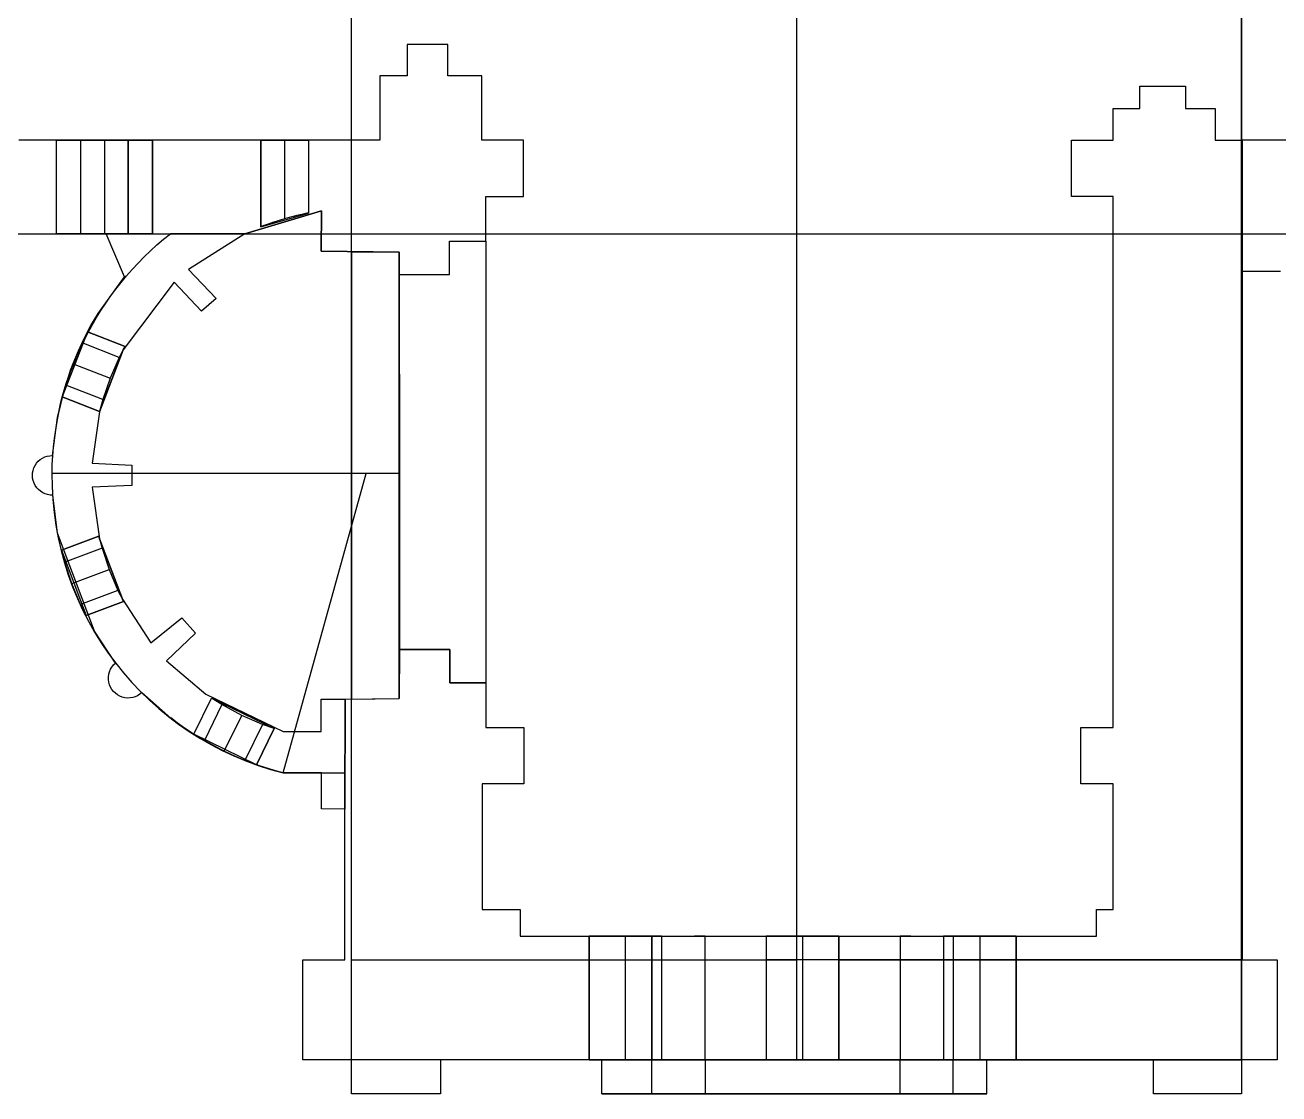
# Model space of a CAD drawing. Extents: x 3 to 54, y -275 to -27.
# Drawn here: x 28.99 to 42.78, y -84.11 to -72.35 of the extents above; entities that cross this region are included whole.
import ezdxf

# ---------------------------------------------------------------- set-up
doc = ezdxf.new("R2010")
doc.units = 0
doc.layers.add('MODEL', color=7, linetype='CONTINUOUS')
doc.layers.add('MODEL$PARAY-LE-MONIAL', color=7, linetype='CONTINUOUS')

msp = doc.modelspace()

# ---------------------------------------------------------------- linework, layer by layer
at = {"layer": 'MODEL'}
for p, q in [((39.568, -83.738, 5.44), (35.332, -83.738, 5.44)), ((35.332, -83.738, 5.44), (35.332, -83.738)), ((35.332, -83.738), (35.884, -83.738)), ((39.568, -83.738, 5.44), (35.332, -83.738, 5.44)), ((35.332, -83.738, 5.44), (35.332, -83.738)), ((35.332, -83.738), (35.884, -83.738)), ((35.332, -84.113, 5.44), (35.332, -83.738, 5.44)), ((35.332, -84.113), (35.332, -83.738)), ((35.884, -83.738), (35.884, -83.738, 3.109)), ((35.884, -83.738, 3.109), (36.468, -83.738, 3.109)), ((35.884, -83.738), (35.884, -83.738, 3.109)), ((35.884, -83.738, 3.109), (36.468, -83.738, 3.109)), ((35.884, -84.113), (35.884, -83.738)), ((35.884, -84.113, 3.109), (35.884, -83.738, 3.109)), ((36.468, -83.738, 3.109), (36.468, -84.113, 3.109)), ((38.614, -83.738, 3.109), (39.198, -83.738, 3.109)), ((38.614, -83.738, 3.109), (39.198, -83.738, 3.109)), ((38.614, -84.113, 3.109), (38.614, -83.738, 3.109)), ((39.198, -83.738, 3.109), (39.198, -83.738)), ((39.198, -83.738), (39.568, -83.738)), ((39.198, -83.738, 3.109), (39.198, -83.738)), ((39.198, -83.738), (39.568, -83.738)), ((39.198, -84.113, 3.109), (39.198, -83.738, 3.109)), ((39.198, -84.113), (39.198, -83.738)), ((39.568, -83.738), (39.568, -83.738, 5.44)), ((39.568, -83.738), (39.568, -83.738, 5.44)), ((39.568, -84.113), (39.568, -83.738)), ((39.568, -84.113, 5.44), (39.568, -83.738, 5.44)), ((39.568, -84.113, 5.44), (35.332, -84.113, 5.44)), ((35.332, -84.113, 5.44), (35.332, -84.113)), ((35.332, -84.113), (35.884, -84.113)), ((35.884, -84.113), (35.884, -84.113, 3.109)), ((35.884, -84.113, 3.109), (36.468, -84.113, 3.109)), ((38.614, -84.113, 3.109), (39.198, -84.113, 3.109)), ((39.198, -84.113, 3.109), (39.198, -84.113)), ((39.198, -84.113), (39.568, -84.113)), ((39.568, -84.113), (39.568, -84.113, 5.44))]:
    msp.add_line(p, q, dxfattribs=at)
at = {"layer": 'MODEL', "extrusion": (0, 1, 0)}
for centre in [(-37.541, 3.626, -83.738), (-37.541, 3.626, -83.738), (-37.541, 3.626, -84.113)]:
    msp.add_arc(centre, 1.191, 334.2416, 205.7584, dxfattribs=at)
at = {"layer": 'MODEL$PARAY-LE-MONIAL'}
for p, q in [((32.579, -83.738, 20.073), (32.579, -62.745, 20.073)), ((32.579, -83.738, 20.073), (32.579, -62.745, 20.073)), ((32.579, -83.738, 19.552), (32.579, -62.745, 19.552)), ((42.369, -83.738, 20.073), (42.369, -62.745, 20.073)), ((42.369, -62.745, 20.073), (42.369, -83.738, 20.073)), ((42.369, -62.745, 19.552), (42.369, -83.738, 19.552)), ((37.474, -67.309, 23.102), (37.474, -83.738, 23.102)), ((37.474, -67.309, 23.102), (37.474, -83.738, 23.102)), ((33.639, -72.567, 19.552), (33.191, -72.567, 19.552)), ((33.191, -72.567, 19.552), (33.191, -72.911, 19.552)), ((33.639, -72.567), (33.191, -72.567)), ((33.191, -72.567), (33.191, -72.567, 19.552)), ((33.191, -72.567), (33.191, -72.911)), ((33.639, -72.911, 19.552), (33.639, -72.567, 19.552)), ((33.639, -72.911), (33.639, -72.567)), ((33.639, -72.567), (33.639, -72.567, 19.552)), ((33.191, -72.911, 19.552), (32.892, -72.911, 19.552)), ((32.892, -72.911, 19.552), (32.892, -73.619, 19.552)), ((33.191, -72.911), (32.892, -72.911)), ((32.892, -72.911), (32.892, -72.911, 19.552)), ((32.892, -72.911), (32.892, -73.619)), ((33.191, -72.911), (33.191, -72.911, 19.552)), ((34.012, -72.911, 19.552), (33.639, -72.911, 19.552)), ((34.012, -72.911), (33.639, -72.911)), ((33.639, -72.911), (33.639, -72.911, 19.552)), ((34.012, -73.619, 19.552), (34.012, -72.911, 19.552)), ((34.012, -73.619), (34.012, -72.911)), ((34.012, -72.911), (34.012, -72.911, 19.552)), ((41.25, -73.272), (41.25, -73.024)), ((41.25, -73.024), (41.751, -73.024)), ((41.25, -73.272, 19.552), (41.25, -73.024, 19.552)), ((41.25, -73.024, 19.552), (41.25, -73.024)), ((41.25, -73.024, 19.552), (41.751, -73.024, 19.552)), ((41.25, -73.272), (41.25, -73.024)), ((41.25, -73.024), (41.751, -73.024)), ((41.751, -73.024), (41.751, -73.272)), ((41.751, -73.024, 19.552), (41.751, -73.024)), ((41.751, -73.024, 19.552), (41.751, -73.272, 19.552)), ((41.751, -73.024), (41.751, -73.272)), ((40.958, -73.619), (40.958, -73.272)), ((40.958, -73.272), (41.25, -73.272)), ((40.958, -73.619, 19.552), (40.958, -73.272, 19.552)), ((40.958, -73.272, 19.552), (40.958, -73.272)), ((40.958, -73.272, 19.552), (41.25, -73.272, 19.552)), ((40.958, -73.619), (40.958, -73.272)), ((40.958, -73.272), (41.25, -73.272)), ((41.25, -73.272, 19.552), (41.25, -73.272)), ((41.751, -73.272), (42.078, -73.272)), ((41.751, -73.272, 19.552), (41.751, -73.272)), ((41.751, -73.272, 19.552), (42.078, -73.272, 19.552)), ((41.751, -73.272), (42.078, -73.272)), ((42.078, -73.272), (42.078, -73.619)), ((42.078, -73.272, 19.552), (42.078, -73.272)), ((42.078, -73.272, 19.552), (42.078, -73.619, 19.552)), ((42.078, -73.272), (42.078, -73.619)), ((29.879, -73.619, 19.552), (28.919, -73.619, 19.552)), ((29.879, -73.619), (28.919, -73.619)), ((29.331, -73.619, 9.034), (29.331, -73.619, 7.157)), ((29.331, -73.619, 7.157), (29.879, -73.619, 7.157)), ((29.331, -73.619, 9.034), (29.331, -74.649, 9.034)), ((29.331, -73.619, 7.157), (29.331, -74.649, 7.157)), ((29.6, -73.619, 15.278), (29.6, -73.619, 14.352)), ((29.6, -73.619, 14.352), (29.879, -73.619, 14.352)), ((29.6, -73.619, 15.278), (29.6, -74.649, 15.278)), ((29.6, -73.619, 14.352), (29.6, -74.649, 14.352)), ((29.862, -73.619, 9.587), (29.862, -74.649, 9.587)), ((29.862, -73.619, 15.551), (29.862, -74.649, 15.551)), ((32.248, -73.619, 19.552), (29.879, -73.619, 19.552)), ((32.248, -73.619), (29.879, -73.619)), ((29.879, -73.619), (29.879, -73.619, 7.157)), ((29.879, -73.619, 7.157), (30.392, -73.619, 7.157)), ((29.879, -73.619, 9.583), (29.879, -73.619, 14.352)), ((29.879, -73.619, 14.352), (30.123, -73.619, 14.352)), ((29.879, -73.619, 15.547), (29.879, -73.619, 19.552)), ((30.123, -73.619, 14.352), (30.123, -73.619, 15.278)), ((30.123, -74.649, 15.278), (30.123, -73.619, 15.278)), ((30.123, -73.619, 14.352), (30.123, -74.649, 14.352)), ((30.392, -73.619, 7.157), (30.392, -73.619, 9.034)), ((30.392, -74.649, 9.034), (30.392, -73.619, 9.034)), ((30.392, -73.619, 7.157), (30.392, -74.649, 7.157)), ((32.105, -73.619, 14.352), (31.582, -73.619, 14.352)), ((31.582, -73.619, 14.352), (31.582, -73.619, 15.278)), ((31.582, -74.572, 15.278), (31.582, -73.619, 15.278)), ((31.582, -73.619, 14.352), (31.582, -74.572, 14.352)), ((31.844, -73.619, 15.551), (31.844, -74.483, 15.551)), ((32.105, -73.619, 15.278), (32.105, -73.619, 14.352)), ((32.105, -73.619, 15.278), (32.105, -74.421, 15.278)), ((32.105, -73.619, 14.352), (32.105, -74.421, 14.352)), ((32.892, -73.619, 19.552), (32.248, -73.619, 19.552)), ((32.892, -73.619), (32.248, -73.619)), ((32.248, -73.619), (32.248, -73.619, 19.552)), ((32.892, -73.619), (32.892, -73.619, 19.552)), ((34.472, -73.619, 19.552), (34.012, -73.619, 19.552)), ((34.472, -73.619), (34.012, -73.619)), ((34.012, -73.619), (34.012, -73.619, 19.552)), ((34.472, -74.239, 19.552), (34.472, -73.619, 19.552)), ((34.472, -74.239), (34.472, -73.619)), ((34.472, -73.619), (34.472, -73.619, 19.552)), ((40.498, -74.239), (40.498, -73.619)), ((40.498, -73.619), (40.958, -73.619)), ((40.498, -74.239, 19.552), (40.498, -73.619, 19.552)), ((40.498, -73.619, 19.552), (40.498, -73.619)), ((40.498, -73.619, 19.552), (40.958, -73.619, 19.552)), ((40.498, -74.239), (40.498, -73.619)), ((40.498, -73.619), (40.958, -73.619)), ((40.958, -73.619, 19.552), (40.958, -73.619)), ((42.078, -73.619), (42.377, -73.619)), ((42.078, -73.619, 19.552), (42.078, -73.619)), ((42.078, -73.619, 19.552), (42.377, -73.619, 19.552)), ((42.078, -73.619), (42.377, -73.619)), ((42.377, -73.619), (42.377, -75.061)), ((42.377, -73.619, 19.552), (42.377, -73.619)), ((42.377, -73.619, 19.552), (42.377, -75.061, 19.552)), ((42.377, -73.619), (42.377, -75.061)), ((44.384, -73.619), (42.377, -73.619)), ((42.377, -73.619), (42.377, -73.619, 19.552)), ((42.377, -73.619, 19.552), (42.377, -75.061, 19.552)), ((44.384, -73.619, 19.552), (42.377, -73.619, 19.552)), ((42.377, -73.619), (42.377, -75.061)), ((42.377, -73.619), (42.377, -75.061)), ((44.384, -73.619), (42.377, -73.619)), ((34.055, -74.73, 19.552), (34.055, -74.239, 19.552)), ((34.055, -74.239, 19.552), (34.472, -74.239, 19.552)), ((34.055, -74.73), (34.055, -74.239)), ((34.055, -74.239), (34.055, -74.239, 19.552)), ((34.055, -74.239), (34.472, -74.239)), ((34.472, -74.239), (34.472, -74.239, 19.552)), ((40.958, -74.239), (40.498, -74.239)), ((40.958, -74.239, 19.552), (40.498, -74.239, 19.552)), ((40.498, -74.239, 19.552), (40.498, -74.239)), ((40.958, -74.239), (40.498, -74.239)), ((40.958, -80.08), (40.958, -74.239)), ((40.958, -80.08, 19.552), (40.958, -74.239, 19.552)), ((40.958, -74.239, 19.552), (40.958, -74.239)), ((40.958, -80.08), (40.958, -74.239)), ((31.405, -74.649, 19.552), (32.248, -74.397, 19.552)), ((31.405, -74.649), (32.248, -74.397)), ((32.248, -74.397, 6.231), (31.405, -74.649, 6.23)), ((31.582, -74.572, 14.352), (32.105, -74.421, 14.352)), ((32.105, -74.421, 14.352), (32.105, -74.421, 15.278)), ((32.248, -74.397, 19.552), (32.244, -74.842, 19.552)), ((32.248, -74.397), (32.244, -74.842)), ((32.244, -74.842, 6.48), (32.248, -74.397, 6.231)), ((32.248, -74.397), (32.248, -74.397, 19.552)), ((31.582, -74.572, 15.278), (31.582, -74.572, 14.352)), ((26.826, -74.649, 19.552), (51.609, -74.649, 19.552)), ((27.542, -74.649, 19.552), (29.879, -74.649, 19.552)), ((27.542, -74.649), (29.879, -74.649)), ((29.331, -74.649, 7.157), (29.331, -74.649, 9.034)), ((29.879, -74.649, 7.157), (29.331, -74.649, 7.157)), ((29.6, -74.649, 14.352), (29.6, -74.649, 15.278)), ((29.879, -74.649, 14.352), (29.6, -74.649, 14.352)), ((29.879, -74.649, 19.552), (31.405, -74.649, 19.552)), ((29.879, -74.649), (29.879, -74.649, 7.157)), ((29.879, -74.649), (31.405, -74.649)), ((30.392, -74.649, 7.157), (29.879, -74.649, 7.157)), ((29.879, -74.649, 9.583), (29.879, -74.649, 14.352)), ((30.123, -74.649, 14.352), (29.879, -74.649, 14.352)), ((29.879, -74.649, 15.547), (29.879, -74.649, 19.552)), ((30.084, -75.124), (29.879, -74.649)), ((29.879, -74.649), (31.405, -74.649)), ((30.084, -75.124), (29.879, -74.649)), ((29.879, -74.649), (31.405, -74.649)), ((30.084, -75.124, 5.986), (29.879, -74.649, 5.986)), ((29.879, -74.649, 5.986), (29.879, -74.649)), ((29.879, -74.649, 5.986), (31.405, -74.649, 5.986)), ((30.123, -74.649, 15.278), (30.123, -74.649, 14.352)), ((30.392, -74.649, 9.034), (30.392, -74.649, 7.157)), ((31.405, -74.649, 6.23), (30.587, -74.649, 5.985)), ((31.405, -74.649), (30.788, -75.041)), ((31.405, -74.649), (30.788, -75.041)), ((31.405, -74.649, 5.986), (30.788, -75.041, 5.986)), ((31.405, -74.649, 19.552), (31.405, -74.649)), ((31.405, -74.649), (31.405, -74.649, 5.986)), ((33.658, -75.096, 19.552), (33.658, -74.73, 19.552)), ((33.658, -74.73, 19.552), (34.055, -74.73, 19.552)), ((33.658, -75.096), (33.658, -74.73)), ((33.658, -74.73), (33.658, -74.73, 19.552)), ((33.658, -74.73), (34.055, -74.73)), ((33.658, -75.096, 19.552), (33.658, -74.73, 19.552)), ((33.658, -74.73, 19.552), (34.055, -74.73, 19.552)), ((33.658, -75.096, 5.754), (33.658, -74.73, 5.754)), ((33.658, -74.73, 5.754), (33.658, -74.73, 19.552)), ((33.658, -74.73, 5.754), (34.055, -74.73, 5.754)), ((34.055, -74.73), (34.055, -74.73, 19.552)), ((34.055, -74.73, 19.552), (34.057, -79.589, 19.552)), ((34.055, -74.73, 5.754), (34.055, -74.73, 19.552)), ((34.055, -74.73, 5.754), (34.057, -79.589, 5.754)), ((32.244, -74.842, 19.552), (33.104, -74.851, 19.552)), ((32.244, -74.842), (32.244, -74.842, 19.552)), ((32.244, -74.842), (33.104, -74.851)), ((33.104, -74.851, 6.498), (32.244, -74.842, 6.48)), ((33.104, -74.851, 19.552), (32.579, -74.851, 19.552)), ((32.579, -74.851, 19.552), (32.579, -79.768, 19.552)), ((33.104, -74.851, 19.552), (33.104, -75.096, 19.552)), ((33.104, -74.851), (33.104, -74.851, 19.552)), ((33.104, -74.851), (33.104, -75.096)), ((33.104, -79.763, 19.552), (33.104, -74.851, 19.552)), ((33.104, -74.851, 6.498), (33.104, -75.096, 6.641)), ((29.792, -75.527), (30.084, -75.124)), ((29.792, -75.527), (30.084, -75.124)), ((29.792, -75.527, 5.986), (30.084, -75.124, 5.986)), ((30.084, -75.124, 5.986), (30.084, -75.124)), ((30.788, -75.041), (31.091, -75.36)), ((30.788, -75.041), (31.091, -75.36)), ((30.788, -75.041, 5.986), (30.788, -75.041)), ((30.788, -75.041, 5.986), (31.091, -75.36, 5.986)), ((33.104, -75.096, 19.552), (33.658, -75.096, 19.552)), ((33.104, -75.096), (33.104, -75.096, 19.552)), ((33.104, -75.096), (33.658, -75.096)), ((33.104, -75.096, 6.641), (33.106, -77.285, 7.915)), ((33.104, -75.096, 19.552), (33.658, -75.096, 19.552)), ((33.107, -79.224, 19.552), (33.104, -75.096, 19.552)), ((33.104, -75.096, 19.552), (33.104, -75.096, 5.754)), ((33.104, -75.096, 5.754), (33.658, -75.096, 5.754)), ((33.107, -79.224, 5.754), (33.104, -75.096, 5.754)), ((33.658, -75.096), (33.658, -75.096, 19.552)), ((33.658, -75.096, 5.754), (33.658, -75.096, 19.552)), ((42.377, -75.061), (42.377, -82.636)), ((42.377, -75.061, 19.552), (42.377, -75.061)), ((42.377, -75.061, 19.552), (42.377, -82.636, 19.552)), ((42.377, -75.061), (42.798, -75.061)), ((42.377, -75.061, 19.552), (42.377, -75.061)), ((42.377, -75.061, 19.552), (42.798, -75.061, 19.552)), ((42.377, -75.061), (42.377, -82.636)), ((42.377, -75.061), (42.798, -75.061)), ((30.629, -75.183), (30.068, -75.926)), ((30.629, -75.183), (30.068, -75.926)), ((30.629, -75.183, 5.986), (30.068, -75.926, 5.986)), ((30.931, -75.5), (30.629, -75.183)), ((30.931, -75.5), (30.629, -75.183)), ((30.931, -75.5, 5.986), (30.629, -75.183, 5.986)), ((30.629, -75.183, 5.986), (30.629, -75.183)), ((31.091, -75.36), (30.931, -75.5)), ((31.091, -75.36), (30.931, -75.5)), ((31.091, -75.36, 5.986), (30.931, -75.5, 5.986)), ((31.091, -75.36, 5.986), (31.091, -75.36)), ((29.792, -75.527, 5.986), (29.792, -75.527)), ((30.931, -75.5, 5.986), (30.931, -75.5)), ((29.677, -75.729, 2.072), (29.398, -76.445, 2.072)), ((29.517, -76.079, 3.669), (29.616, -75.851, 3.545)), ((29.616, -75.851, 3.545), (29.677, -75.729, 3.305)), ((30.025, -76.01, 3.546), (29.616, -75.851, 3.545)), ((29.677, -75.728, 2.998), (29.677, -75.729, 2.69)), ((29.677, -75.729, 3.305), (29.677, -75.728, 2.998)), ((30.088, -75.888, 2.998), (29.677, -75.728, 2.998)), ((29.677, -75.729, 2.69), (29.677, -75.729, 2.072)), ((29.677, -75.729, 3.305), (30.088, -75.889, 3.306)), ((29.677, -75.729, 2.072), (30.088, -75.889, 2.072)), ((30.088, -75.889, 2.69), (29.677, -75.729, 2.69)), ((30.068, -75.926), (29.808, -76.608)), ((30.068, -75.926), (29.808, -76.608)), ((30.068, -75.926, 5.986), (29.808, -76.608, 5.986)), ((29.809, -76.605, 2.072), (30.068, -75.926, 2.072)), ((30.068, -75.926, 3.426), (30.025, -76.01, 3.546)), ((30.088, -75.889, 3.306), (30.068, -75.926, 3.426)), ((30.068, -75.926, 2.072), (30.088, -75.889, 2.072)), ((30.068, -75.926, 5.986), (30.068, -75.926, 3.426)), ((30.068, -75.926, 2.072), (30.068, -75.926)), ((30.088, -75.889, 2.69), (30.088, -75.888, 2.998)), ((30.088, -75.888, 2.998), (30.088, -75.889, 3.306)), ((30.088, -75.889, 2.072), (30.088, -75.889, 2.69)), ((29.436, -76.314, 3.545), (29.517, -76.079, 3.669)), ((29.517, -76.079, 3.669), (29.925, -76.238, 3.669)), ((30.025, -76.01, 3.546), (29.925, -76.238, 3.669)), ((29.925, -76.238, 3.669), (29.845, -76.473, 3.546)), ((29.398, -76.445, 3.305), (29.436, -76.314, 3.545)), ((29.845, -76.473, 3.546), (29.436, -76.314, 3.545)), ((29.398, -76.445, 2.072), (29.398, -76.445, 3.305)), ((29.809, -76.605, 3.306), (29.398, -76.445, 3.305)), ((29.398, -76.445, 2.072), (29.809, -76.605, 2.072)), ((29.845, -76.473, 3.546), (29.809, -76.605, 3.306)), ((29.29, -77.088), (29.347, -76.67)), ((29.29, -77.088), (29.347, -76.67)), ((29.29, -77.088, 5.986), (29.347, -76.67, 5.986)), ((29.347, -76.67, 5.986), (29.347, -76.67)), ((29.808, -76.608), (29.727, -77.174)), ((29.808, -76.608), (29.727, -77.174)), ((29.808, -76.608, 5.986), (29.727, -77.174, 5.986)), ((29.808, -76.608, 5.986), (29.808, -76.608)), ((29.809, -76.605, 3.306), (29.809, -76.605, 2.072)), ((29.29, -77.088, 5.986), (29.29, -77.088)), ((29.727, -77.174), (30.164, -77.194)), ((29.727, -77.174), (30.164, -77.194)), ((29.727, -77.174, 5.986), (29.727, -77.174)), ((29.727, -77.174, 5.986), (30.164, -77.194, 5.986)), ((30.164, -77.194), (30.164, -77.419)), ((30.164, -77.194), (30.164, -77.419)), ((30.164, -77.194, 5.986), (30.164, -77.194)), ((30.164, -77.194, 5.986), (30.164, -77.419, 5.986)), ((32.191, -77.285, 7.915), (29.285, -77.285, 5.986)), ((31.829, -80.58, 5.986), (32.741, -77.285, 7.915)), ((32.741, -77.285, 7.915), (32.191, -77.285, 7.915)), ((33.106, -77.285, 7.915), (32.741, -77.285, 7.915)), ((33.106, -77.285, 7.915), (33.107, -79.224, 6.78)), ((30.164, -77.419), (29.727, -77.439)), ((30.164, -77.419), (29.727, -77.439)), ((30.164, -77.419, 5.986), (29.727, -77.439, 5.986)), ((29.727, -77.439), (29.808, -78.005)), ((29.727, -77.439), (29.808, -78.005)), ((29.727, -77.439, 5.986), (29.727, -77.439)), ((29.727, -77.439, 5.986), (29.808, -78.005, 5.986)), ((30.164, -77.419, 5.986), (30.164, -77.419)), ((29.347, -77.943), (29.294, -77.525)), ((29.347, -77.943), (29.294, -77.525)), ((29.347, -77.943, 5.986), (29.294, -77.525, 5.986)), ((29.294, -77.525, 5.986), (29.294, -77.525)), ((29.752, -79.02), (29.347, -77.943)), ((29.752, -79.02), (29.347, -77.943)), ((29.752, -79.02, 5.986), (29.347, -77.943, 5.986)), ((29.347, -77.943, 5.986), (29.347, -77.943)), ((29.801, -77.975, 3.306), (29.389, -78.131, 3.305)), ((29.389, -78.131, 2.072), (29.801, -77.975, 2.072)), ((29.801, -77.975, 2.072), (29.801, -77.975, 3.306)), ((29.808, -78.005, 2.072), (29.801, -77.975, 2.072)), ((29.801, -77.975, 3.306), (29.808, -78.005, 3.404)), ((29.808, -78.005), (30.059, -78.671)), ((29.808, -78.005), (30.059, -78.671)), ((29.808, -78.005, 5.986), (29.808, -78.005, 3.404)), ((29.808, -78.005, 5.986), (30.059, -78.671, 5.986)), ((30.059, -78.671, 2.072), (29.808, -78.005, 2.072)), ((29.808, -78.005, 3.404), (29.835, -78.108, 3.546)), ((29.808, -78.005, 2.072), (29.808, -78.005)), ((29.389, -78.131, 3.305), (29.389, -78.131, 2.072)), ((29.389, -78.131, 2.072), (29.659, -78.85, 2.072)), ((29.425, -78.263, 3.545), (29.389, -78.131, 3.305)), ((29.835, -78.108, 3.546), (29.425, -78.263, 3.545)), ((29.835, -78.108, 3.546), (29.913, -78.344, 3.669)), ((29.504, -78.498, 3.669), (29.425, -78.263, 3.545)), ((29.504, -78.498, 3.669), (29.913, -78.344, 3.669)), ((29.913, -78.344, 3.669), (30.01, -78.573, 3.546)), ((29.599, -78.728, 3.545), (29.504, -78.498, 3.669)), ((30.01, -78.573, 3.546), (29.599, -78.728, 3.545)), ((30.01, -78.573, 3.546), (30.059, -78.671, 3.396)), ((29.659, -78.85, 3.305), (29.599, -78.728, 3.545)), ((29.659, -78.85, 2.072), (30.072, -78.695, 2.072)), ((29.659, -78.85, 3.305), (30.072, -78.695, 3.306)), ((30.072, -78.695, 2.69), (29.659, -78.85, 2.69)), ((30.059, -78.671), (30.372, -79.149)), ((30.059, -78.671), (30.372, -79.149)), ((30.059, -78.671, 5.986), (30.059, -78.671, 3.396)), ((30.059, -78.671, 5.986), (30.372, -79.149, 5.986)), ((30.072, -78.695, 2.072), (30.059, -78.671, 2.072)), ((30.059, -78.671, 3.396), (30.072, -78.695, 3.306)), ((30.059, -78.671, 2.072), (30.059, -78.671)), ((30.072, -78.695, 3.306), (30.072, -78.695, 2.69)), ((30.072, -78.695, 2.69), (30.072, -78.695, 2.072)), ((29.659, -78.85, 2.69), (29.659, -78.85, 3.305)), ((29.659, -78.85, 2.072), (29.659, -78.85, 2.69)), ((30.372, -79.149), (30.714, -78.876)), ((30.372, -79.149), (30.714, -78.876)), ((30.372, -79.149, 5.986), (30.714, -78.876, 5.986)), ((30.714, -78.876), (30.862, -79.043)), ((30.714, -78.876), (30.862, -79.043)), ((30.714, -78.876, 5.986), (30.714, -78.876)), ((30.714, -78.876, 5.986), (30.862, -79.043, 5.986)), ((29.984, -79.372), (29.752, -79.02)), ((29.984, -79.372), (29.752, -79.02)), ((29.984, -79.372, 5.986), (29.752, -79.02, 5.986)), ((29.752, -79.02, 5.986), (29.752, -79.02)), ((30.372, -79.149, 5.986), (30.372, -79.149)), ((30.862, -79.043), (30.545, -79.346)), ((30.862, -79.043), (30.545, -79.346)), ((30.862, -79.043, 5.986), (30.545, -79.346, 5.986)), ((30.862, -79.043, 5.986), (30.862, -79.043)), ((33.104, -79.763), (33.107, -79.224)), ((33.104, -79.763, 19.552), (33.107, -79.224, 19.552)), ((33.107, -79.224, 6.78), (33.104, -79.763, 6.464)), ((33.104, -79.763), (33.107, -79.224)), ((33.107, -79.224), (33.661, -79.224)), ((33.107, -79.224, 19.552), (33.107, -79.224)), ((33.107, -79.224, 19.552), (33.661, -79.224, 19.552)), ((33.661, -79.224, 19.552), (33.107, -79.224, 19.552)), ((33.661, -79.224, 5.754), (33.107, -79.224, 5.754)), ((33.107, -79.224, 5.754), (33.107, -79.224, 19.552)), ((33.107, -79.224), (33.661, -79.224)), ((33.661, -79.224), (33.661, -79.589)), ((33.661, -79.224, 19.552), (33.661, -79.224)), ((33.661, -79.224, 19.552), (33.661, -79.589, 19.552)), ((33.661, -79.589, 19.552), (33.661, -79.224, 19.552)), ((33.661, -79.589, 5.754), (33.661, -79.224, 5.754)), ((33.661, -79.224, 5.754), (33.661, -79.224, 19.552)), ((33.661, -79.224), (33.661, -79.589)), ((29.984, -79.372, 5.986), (29.984, -79.372)), ((30.545, -79.346), (30.977, -79.716)), ((30.545, -79.346), (30.977, -79.716)), ((30.545, -79.346, 5.986), (30.545, -79.346)), ((30.545, -79.346, 5.986), (30.977, -79.716, 5.986)), ((30.592, -79.977), (30.274, -79.697)), ((30.592, -79.977), (30.274, -79.697)), ((30.592, -79.977, 5.986), (30.274, -79.697, 5.986)), ((30.274, -79.697, 5.986), (30.274, -79.697)), ((33.661, -79.589), (34.057, -79.589)), ((33.661, -79.589, 19.552), (33.661, -79.589)), ((33.661, -79.589, 19.552), (34.057, -79.589, 19.552)), ((34.057, -79.589, 19.552), (33.661, -79.589, 19.552)), ((34.057, -79.589, 5.754), (33.661, -79.589, 5.754)), ((33.661, -79.589, 5.754), (33.661, -79.589, 19.552)), ((33.661, -79.589), (34.057, -79.589)), ((34.057, -79.589), (34.057, -80.08)), ((34.057, -79.589, 19.552), (34.057, -79.589)), ((34.057, -79.589, 19.552), (34.057, -80.08, 19.552)), ((34.057, -79.589, 5.754), (34.057, -79.589, 19.552)), ((34.057, -79.589), (34.057, -80.08)), ((30.844, -80.155, 2.072), (31.038, -79.757, 2.072)), ((30.844, -80.155, 3.305), (31.038, -79.757, 3.306)), ((31.154, -79.83, 3.546), (30.961, -80.226, 3.545)), ((30.977, -79.716), (31.829, -80.125)), ((30.977, -79.716), (31.829, -80.125)), ((30.977, -79.716, 5.986), (30.977, -79.716)), ((30.977, -79.716, 5.986), (31.829, -80.125, 5.986)), ((31.038, -79.757, 2.072), (31.729, -80.094, 2.072)), ((31.038, -79.757, 3.306), (31.038, -79.757, 2.072)), ((31.154, -79.83, 3.546), (31.038, -79.757, 3.306)), ((31.372, -79.949, 3.669), (31.154, -79.83, 3.546)), ((32.244, -79.771), (32.51, -79.768)), ((32.244, -79.771), (32.51, -79.768)), ((32.244, -79.771, 5.986), (32.51, -79.768, 5.986)), ((32.244, -80.125), (32.244, -79.771)), ((32.244, -80.125), (32.244, -79.771)), ((32.244, -80.125, 5.986), (32.244, -79.771, 5.986)), ((32.244, -79.771, 5.986), (32.244, -79.771)), ((32.507, -80.978), (32.51, -79.768)), ((32.507, -80.978, 19.552), (32.51, -79.768, 19.552)), ((32.51, -79.768), (32.507, -80.978)), ((32.507, -80.978), (32.51, -79.768)), ((32.51, -79.768), (32.507, -80.978)), ((32.51, -79.768, 5.986), (32.507, -80.978, 5.986)), ((32.508, -80.58, 5.986), (32.51, -79.768, 6.461)), ((32.51, -79.768), (33.104, -79.763)), ((32.51, -79.768, 19.552), (33.104, -79.763, 19.552)), ((32.51, -79.768, 6.461), (33.104, -79.763, 6.464)), ((32.51, -79.768), (33.104, -79.763)), ((32.51, -79.768), (32.51, -79.768, 19.552)), ((32.51, -79.768, 5.986), (32.51, -79.768)), ((32.579, -79.768, 19.552), (33.104, -79.763, 19.552)), ((33.104, -79.763, 19.552), (33.104, -79.763)), ((30.592, -79.977, 5.986), (30.592, -79.977)), ((31.18, -80.343, 3.669), (31.372, -79.949, 3.669)), ((31.6, -80.048, 3.546), (31.372, -79.949, 3.669)), ((31.6, -80.048, 3.546), (31.407, -80.444, 3.545)), ((31.729, -80.094, 3.306), (31.535, -80.491, 3.305)), ((31.535, -80.491, 2.072), (31.729, -80.094, 2.072)), ((31.729, -80.094, 3.306), (31.6, -80.048, 3.546)), ((31.729, -80.094, 2.072), (31.729, -80.094, 3.306)), ((31.829, -80.125), (32.244, -80.125)), ((31.829, -80.125), (32.244, -80.125)), ((31.829, -80.125, 5.986), (31.829, -80.125)), ((31.829, -80.125, 5.986), (32.244, -80.125, 5.986)), ((32.244, -80.125, 5.986), (32.244, -80.125)), ((34.057, -80.08), (34.475, -80.08)), ((34.057, -80.08, 19.552), (34.057, -80.08)), ((34.057, -80.08, 19.552), (34.475, -80.08, 19.552)), ((34.057, -80.08), (34.475, -80.08)), ((34.475, -80.08), (34.475, -80.701)), ((34.475, -80.08, 19.552), (34.475, -80.08)), ((34.475, -80.08, 19.552), (34.475, -80.701, 19.552)), ((34.475, -80.08), (34.475, -80.701)), ((40.601, -80.701), (40.601, -80.08)), ((40.601, -80.08), (40.958, -80.08)), ((40.601, -80.701, 19.552), (40.601, -80.08, 19.552)), ((40.601, -80.08, 19.552), (40.601, -80.08)), ((40.601, -80.08, 19.552), (40.958, -80.08, 19.552)), ((40.601, -80.701), (40.601, -80.08)), ((40.601, -80.08), (40.958, -80.08)), ((40.958, -80.08, 19.552), (40.958, -80.08)), ((31.535, -80.491, 2.072), (30.844, -80.155, 2.072)), ((30.844, -80.155, 2.072), (30.844, -80.155, 3.305)), ((30.844, -80.155, 3.305), (30.961, -80.226, 3.545)), ((30.961, -80.226, 3.545), (31.18, -80.343, 3.669)), ((31.18, -80.343, 3.669), (31.407, -80.444, 3.545)), ((31.407, -80.444, 3.545), (31.535, -80.491, 3.305)), ((31.535, -80.491, 3.305), (31.535, -80.491, 2.072)), ((31.829, -80.58, 5.986), (32.508, -80.58, 5.986)), ((32.251, -80.58), (31.829, -80.58)), ((32.251, -80.58), (31.829, -80.58)), ((32.251, -80.58, 5.986), (31.829, -80.58, 5.986)), ((31.829, -80.58, 5.986), (31.829, -80.58)), ((32.251, -80.977), (32.251, -80.58)), ((32.251, -80.977), (32.251, -80.58)), ((32.251, -80.977, 5.986), (32.251, -80.58, 5.986)), ((32.251, -80.58, 5.986), (32.251, -80.58)), ((34.475, -80.701), (34.015, -80.701)), ((34.015, -80.701), (34.015, -81.408)), ((34.475, -80.701, 19.552), (34.015, -80.701, 19.552)), ((34.015, -80.701, 19.552), (34.015, -80.701)), ((34.015, -80.701, 19.552), (34.015, -81.408, 19.552)), ((34.475, -80.701), (34.015, -80.701)), ((34.015, -80.701), (34.015, -81.408)), ((34.475, -80.701, 19.552), (34.475, -80.701)), ((40.958, -80.701), (40.601, -80.701)), ((40.958, -80.701, 19.552), (40.601, -80.701, 19.552)), ((40.601, -80.701, 19.552), (40.601, -80.701)), ((40.958, -80.701), (40.601, -80.701)), ((40.958, -82.082), (40.958, -80.701)), ((40.958, -82.082, 19.552), (40.958, -80.701, 19.552)), ((40.958, -80.701, 19.552), (40.958, -80.701)), ((40.958, -82.082), (40.958, -80.701)), ((32.507, -80.978), (32.251, -80.977)), ((32.507, -80.978), (32.251, -80.977)), ((32.507, -80.978, 5.986), (32.251, -80.977, 5.986)), ((32.251, -80.977, 5.986), (32.251, -80.977)), ((32.507, -82.636), (32.507, -80.978)), ((32.507, -82.636, 19.552), (32.507, -80.978, 19.552)), ((32.507, -80.978, 19.552), (32.507, -80.978)), ((32.507, -82.636), (32.507, -80.978)), ((32.507, -80.978, 5.986), (32.507, -80.978)), ((34.015, -81.408), (34.015, -82.082)), ((34.015, -81.408, 19.552), (34.015, -81.408)), ((34.015, -81.408, 19.552), (34.015, -82.082, 19.552)), ((34.015, -81.408), (34.015, -82.082)), ((34.015, -82.082), (34.433, -82.082)), ((34.015, -82.082, 19.552), (34.015, -82.082)), ((34.015, -82.082, 19.552), (34.433, -82.082, 19.552)), ((34.015, -82.082), (34.433, -82.082)), ((34.433, -82.082), (34.433, -82.377)), ((34.433, -82.082, 19.552), (34.433, -82.082)), ((34.433, -82.082, 19.552), (34.433, -82.377, 19.552)), ((34.433, -82.082), (34.433, -82.377)), ((40.774, -82.377), (40.774, -82.082)), ((40.774, -82.082), (40.958, -82.082)), ((40.774, -82.377, 19.552), (40.774, -82.082, 19.552)), ((40.774, -82.082, 19.552), (40.774, -82.082)), ((40.774, -82.082, 19.552), (40.958, -82.082, 19.552)), ((40.774, -82.377), (40.774, -82.082)), ((40.774, -82.082), (40.958, -82.082)), ((40.958, -82.082, 19.552), (40.958, -82.082)), ((34.433, -82.377), (35.884, -82.377)), ((34.433, -82.377, 19.552), (34.433, -82.377)), ((34.433, -82.377, 19.552), (36.562, -82.377, 19.552)), ((34.433, -82.377), (36.562, -82.377)), ((35.192, -82.377, 15.377), (35.192, -82.377, 13.963)), ((35.192, -82.377, 13.963), (35.99, -82.377, 13.963)), ((35.192, -83.738, 15.377), (35.192, -82.377, 15.377)), ((35.192, -82.377, 13.963), (35.192, -83.738, 13.963)), ((35.591, -82.377, 15.793), (35.591, -83.738, 15.793)), ((35.884, -83.738), (35.884, -82.377)), ((35.884, -82.377), (35.884, -82.377, 3.109)), ((35.884, -82.377, 3.109), (36.468, -82.377, 3.109)), ((35.884, -82.377, 3.109), (35.884, -83.738, 3.109)), ((35.99, -82.377, 13.963), (35.99, -82.377, 15.377)), ((35.99, -82.377, 13.963), (35.99, -83.738, 13.963)), ((35.99, -82.377, 15.377), (35.99, -83.738, 15.377)), ((36.468, -83.738, 3.109), (36.468, -82.377, 3.109)), ((36.562, -82.377, 19.552), (36.562, -82.377, 4.306)), ((36.562, -82.377, 19.552), (37.142, -82.377, 19.552)), ((36.562, -82.377), (38.831, -82.377)), ((37.94, -82.377, 13.963), (37.142, -82.377, 13.963)), ((37.142, -82.377, 13.963), (37.142, -82.377, 15.377)), ((37.142, -82.377, 13.963), (37.142, -83.738, 13.963)), ((37.142, -82.377, 15.377), (37.142, -83.738, 15.377)), ((37.142, -82.377, 19.552), (37.142, -82.377, 16.675)), ((37.142, -82.377, 16.675), (37.94, -82.377, 16.675)), ((37.142, -82.377, 19.552), (37.142, -83.738, 19.552)), ((37.142, -82.377, 16.675), (37.142, -83.738, 16.675)), ((37.541, -82.377, 15.793), (37.541, -83.738, 15.793)), ((37.94, -82.377, 15.377), (37.94, -82.377, 13.963)), ((37.94, -83.738, 15.377), (37.94, -82.377, 15.377)), ((37.94, -82.377, 13.963), (37.94, -83.738, 13.963)), ((37.94, -82.377, 16.675), (37.94, -82.377, 19.552)), ((37.94, -83.738, 19.552), (37.94, -82.377, 19.552)), ((37.94, -82.377, 19.552), (38.831, -82.377, 19.552)), ((37.94, -82.377, 16.675), (37.94, -83.738, 16.675)), ((38.614, -82.377, 3.109), (38.831, -82.377, 3.109)), ((38.614, -82.377, 3.109), (38.614, -83.738, 3.109)), ((38.831, -82.377, 19.552), (38.831, -82.377, 3.109)), ((38.831, -82.377, 19.552), (40.774, -82.377, 19.552)), ((38.831, -82.377, 3.109), (39.198, -82.377, 3.109)), ((38.831, -82.377), (40.774, -82.377)), ((39.89, -82.377, 13.963), (39.092, -82.377, 13.963)), ((39.092, -82.377, 13.963), (39.092, -82.377, 15.377)), ((39.092, -82.377, 13.963), (39.092, -83.738, 13.963)), ((39.092, -82.377, 15.377), (39.092, -83.738, 15.377)), ((39.198, -82.377), (39.198, -83.738)), ((39.198, -82.377, 3.109), (39.198, -82.377)), ((39.198, -82.377), (40.774, -82.377)), ((39.198, -82.377, 3.109), (39.198, -83.738, 3.109)), ((39.491, -82.377, 15.793), (39.491, -83.738, 15.793)), ((39.89, -82.377, 15.377), (39.89, -82.377, 13.963)), ((39.89, -83.738, 15.377), (39.89, -82.377, 15.377)), ((39.89, -82.377, 13.963), (39.89, -83.738, 13.963)), ((40.774, -82.377, 19.552), (40.774, -82.377)), ((32.043, -83.738), (32.043, -82.636)), ((32.043, -82.636), (32.507, -82.636)), ((32.043, -83.738, 19.552), (32.043, -82.636, 19.552)), ((32.043, -82.636, 19.552), (32.043, -82.636)), ((32.043, -82.636, 19.552), (32.507, -82.636, 19.552)), ((32.043, -83.738), (32.043, -82.636)), ((32.043, -82.636), (32.507, -82.636)), ((32.507, -82.636, 19.552), (32.507, -82.636)), ((32.579, -82.636, 19.552), (37.142, -82.636, 19.552)), ((32.579, -83.738, 19.552), (32.579, -82.636, 19.552)), ((32.579, -82.636, 19.552), (32.579, -82.636, 20.073)), ((32.579, -82.636, 20.073), (37.474, -82.636, 23.102)), ((32.579, -83.738, 20.073), (32.579, -82.636, 20.073)), ((37.142, -82.636, 19.552), (37.142, -83.738, 19.552)), ((37.142, -82.636, 19.728), (37.142, -82.636, 19.552)), ((37.142, -82.636, 19.728), (37.142, -83.738, 19.728)), ((42.369, -82.636, 20.073), (37.474, -82.636, 23.102)), ((37.474, -82.636, 23.102), (37.474, -83.738, 23.102)), ((37.541, -82.636, 20.144), (37.541, -83.738, 20.144)), ((37.94, -83.738, 19.552), (37.94, -82.636, 19.552)), ((37.94, -82.636, 19.552), (37.94, -82.636, 19.728)), ((37.94, -82.636, 19.552), (42.369, -82.636, 19.552)), ((37.94, -83.738, 19.728), (37.94, -82.636, 19.728)), ((42.369, -82.636, 19.552), (42.369, -83.738, 19.552)), ((42.369, -83.738, 20.073), (42.369, -82.636, 20.073)), ((42.369, -82.636, 20.073), (42.369, -82.636, 19.552)), ((42.377, -82.636), (42.762, -82.636)), ((42.377, -82.636, 19.552), (42.377, -82.636)), ((42.377, -82.636, 19.552), (42.762, -82.636, 19.552)), ((42.377, -82.636), (42.762, -82.636)), ((42.762, -82.636), (42.762, -83.738)), ((42.762, -82.636, 19.552), (42.762, -82.636)), ((42.762, -82.636, 19.552), (42.762, -83.738, 19.552)), ((42.762, -82.636), (42.762, -83.738)), ((32.579, -83.738), (32.043, -83.738)), ((32.579, -83.738, 19.552), (32.043, -83.738, 19.552)), ((32.043, -83.738, 19.552), (32.043, -83.738)), ((32.579, -83.738), (32.043, -83.738)), ((37.474, -83.738, 23.102), (32.579, -83.738, 20.073)), ((32.579, -83.738, 20.073), (32.579, -83.738, 19.552)), ((37.142, -83.738, 19.552), (32.579, -83.738, 19.552)), ((32.579, -84.113), (32.579, -83.738)), ((32.579, -84.113, 19.552), (32.579, -83.738, 19.552)), ((32.579, -83.738, 19.552), (32.579, -83.738)), ((37.474, -83.738, 23.102), (32.579, -83.738, 20.073)), ((32.579, -83.738, 20.073), (32.579, -83.738, 19.552)), ((32.579, -84.113), (32.579, -83.738)), ((33.557, -83.738), (33.557, -84.113)), ((36.184, -83.738, 19.552), (33.557, -83.738, 19.552)), ((33.557, -83.738, 19.552), (33.557, -83.738)), ((33.557, -83.738, 19.552), (33.557, -84.113, 19.552)), ((35.884, -83.738), (33.557, -83.738)), ((36.184, -83.738), (33.557, -83.738)), ((33.557, -83.738), (33.557, -84.113)), ((35.192, -83.738, 13.963), (35.192, -83.738, 15.377)), ((35.99, -83.738, 13.963), (35.192, -83.738, 13.963)), ((35.884, -83.738, 3.109), (35.884, -83.738)), ((36.184, -83.738, 3.109), (35.884, -83.738, 3.109)), ((35.99, -83.738, 15.377), (35.99, -83.738, 13.963)), ((36.184, -83.738, 19.552), (36.184, -83.738, 3.109)), ((37.142, -83.738, 19.552), (36.184, -83.738, 19.552)), ((36.468, -83.738, 3.109), (36.184, -83.738, 3.109)), ((39.209, -83.738), (36.184, -83.738)), ((37.142, -83.738, 19.552), (37.142, -83.738, 19.728)), ((37.142, -83.738, 13.963), (37.94, -83.738, 13.963)), ((37.142, -83.738, 15.377), (37.142, -83.738, 13.963)), ((37.142, -83.738, 16.675), (37.142, -83.738, 19.552)), ((37.94, -83.738, 16.675), (37.142, -83.738, 16.675)), ((37.474, -83.738, 23.102), (42.369, -83.738, 20.073)), ((37.474, -83.738, 23.102), (42.369, -83.738, 20.073)), ((42.369, -83.738, 19.552), (37.94, -83.738, 19.552)), ((37.94, -83.738, 19.728), (37.94, -83.738, 19.552)), ((39.209, -83.738, 19.552), (37.94, -83.738, 19.552)), ((37.94, -83.738, 13.963), (37.94, -83.738, 15.377)), ((37.94, -83.738, 19.552), (37.94, -83.738, 16.675)), ((39.198, -83.738, 3.109), (38.614, -83.738, 3.109)), ((39.092, -83.738, 13.963), (39.209, -83.738, 13.963)), ((39.092, -83.738, 15.377), (39.092, -83.738, 13.963)), ((39.209, -83.738, 15.627), (39.092, -83.738, 15.377)), ((39.209, -83.738), (39.198, -83.738)), ((39.198, -83.738), (39.198, -83.738, 3.109)), ((41.399, -83.738), (39.209, -83.738)), ((41.399, -83.738, 19.552), (39.209, -83.738, 19.552)), ((39.209, -83.738, 19.552), (39.209, -83.738, 15.627)), ((39.209, -83.738, 13.963), (39.89, -83.738, 13.963)), ((39.491, -83.738, 15.793), (39.209, -83.738, 15.627)), ((39.209, -83.738, 13.963), (39.209, -83.738)), ((41.399, -83.738), (39.209, -83.738)), ((39.89, -83.738, 13.963), (39.89, -83.738, 15.377)), ((41.399, -84.113), (41.399, -83.738)), ((41.399, -84.113, 19.552), (41.399, -83.738, 19.552)), ((41.399, -83.738, 19.552), (41.399, -83.738)), ((41.399, -84.113), (41.399, -83.738)), ((42.369, -83.738, 20.073), (42.369, -83.738, 19.552)), ((42.762, -83.738), (42.369, -83.738)), ((42.369, -83.738), (42.369, -84.113)), ((42.762, -83.738, 19.552), (42.369, -83.738, 19.552)), ((42.369, -83.738, 19.552), (42.369, -83.738)), ((42.369, -83.738, 19.552), (42.369, -84.113, 19.552)), ((42.369, -83.738, 20.073), (42.369, -83.738, 19.552)), ((42.762, -83.738), (42.369, -83.738)), ((42.369, -83.738), (42.369, -84.113)), ((42.762, -83.738, 19.552), (42.762, -83.738)), ((33.557, -84.113), (32.579, -84.113)), ((33.557, -84.113, 19.552), (32.579, -84.113, 19.552)), ((32.579, -84.113, 19.552), (32.579, -84.113)), ((33.557, -84.113), (32.579, -84.113)), ((33.557, -84.113, 19.552), (33.557, -84.113)), ((42.369, -84.113), (41.399, -84.113)), ((42.369, -84.113, 19.552), (41.399, -84.113, 19.552)), ((41.399, -84.113, 19.552), (41.399, -84.113)), ((42.369, -84.113), (41.399, -84.113)), ((42.369, -84.113, 19.552), (42.369, -84.113))]:
    msp.add_line(p, q, dxfattribs=at)
at = {"layer": 'MODEL$PARAY-LE-MONIAL', "extrusion": (0, -1, 0)}
for centre, radius, start, end in [((30.001, 8.923, 73.619), 0.679, 101.8624, 170.5753), ((29.93, 15.223, 73.619), 0.335, 101.8624, 170.5753), ((29.722, 8.923, 73.619), 0.679, 76.6231, 78.1376), ((29.793, 15.223, 73.619), 0.335, 75.0573, 78.1376), ((29.722, 8.923, 73.619), 0.679, 9.4247, 76.6231), ((29.793, 15.223, 73.619), 0.335, 9.4247, 75.0573), ((35.696, 15.293, 82.377), 0.511, 101.8624, 170.5754), ((35.486, 15.293, 82.377), 0.511, 9.4246, 78.1376), ((37.646, 19.644, 82.636), 0.511, 101.8622, 170.5755), ((37.436, 19.644, 82.636), 0.511, 9.4244, 78.1378), ((37.541, 3.626, 83.738), 1.191, 334.2416, 205.7584), ((37.646, 15.293, 83.738), 0.511, 101.8624, 170.5754), ((37.436, 15.293, 83.738), 0.511, 9.4246, 78.1376), ((39.386, 15.293, 83.738), 0.511, 9.4246, 78.1376)]:
    msp.add_arc(centre, radius, start, end, dxfattribs=at)
at = {"layer": 'MODEL$PARAY-LE-MONIAL', "extrusion": (0, 1, 0)}
for centre, radius, start, end in [((-31.913, 15.223, -73.619), 0.335, 9.4247, 78.1376), ((-31.775, 15.223, -73.619), 0.335, 101.8624, 170.5753), ((-30.001, 8.923, -74.649), 0.679, 9.4247, 78.1376), ((-29.93, 15.223, -74.649), 0.335, 9.4247, 78.1376), ((-29.722, 8.923, -74.649), 0.679, 101.8624, 103.3769), ((-29.793, 15.223, -74.649), 0.335, 101.8624, 104.9427), ((-29.722, 8.923, -74.649), 0.679, 103.3769, 170.5753), ((-29.793, 15.223, -74.649), 0.335, 104.9427, 170.5753), ((-37.541, 3.626, -82.377), 1.191, 334.2417, 34.778), ((-37.541, 3.626, -82.377), 1.191, 34.7783, 205.7583), ((-37.646, 15.293, -82.377), 0.511, 9.4246, 78.1376), ((-37.436, 15.293, -82.377), 0.511, 101.8624, 170.5754), ((-39.596, 15.293, -82.377), 0.511, 9.4246, 78.1376), ((-39.386, 15.293, -82.377), 0.511, 101.8624, 170.5754), ((-35.696, 15.293, -83.738), 0.511, 9.4246, 78.1376), ((-35.486, 15.293, -83.738), 0.511, 101.8624, 170.5754), ((-37.646, 19.644, -83.738), 0.511, 9.4245, 78.1378), ((-37.436, 19.644, -83.738), 0.511, 101.8622, 170.5756)]:
    msp.add_arc(centre, radius, start, end, dxfattribs=at)
at = {"layer": 'MODEL$PARAY-LE-MONIAL', "extrusion": (0.264059, -0.963951, 0.03273)}
msp.add_arc((10.971, 12.585, 80.716), 0.337, 9.8694, 79.2147, dxfattribs=at)
at = {"layer": 'MODEL$PARAY-LE-MONIAL', "extrusion": (0.28813, -0.956933, 0.035501)}
msp.add_arc((9.081, 12.343, 81.003), 0.347, 100.6513, 168.7281, dxfattribs=at)
at = {"layer": 'MODEL$PARAY-LE-MONIAL', "extrusion": (3.61709e-05, -0.000175706, -1)}
msp.add_arc((-32.703, -77.335, -5.971), 3.418, 0.8137, 51.7653, dxfattribs=at)
at = {"layer": 'MODEL$PARAY-LE-MONIAL', "extrusion": (0, 0, -1)}
for centre, radius, start, end in [((-32.671, -77.305), 3.384, 10.8205, 31.7046), ((-32.671, -77.305), 3.384, 10.8205, 31.7046), ((-32.671, -77.305, -5.986), 3.384, 10.8205, 31.7046), ((-29.288, -77.307), 0.218, 268.3647, 90.7085), ((-29.288, -77.307), 0.218, 268.3647, 90.7085), ((-29.288, -77.307, -5.986), 0.218, 268.3647, 90.7085), ((-30.124, -79.539), 0.218, 226.5184, 49.8262), ((-30.124, -79.539), 0.218, 226.5184, 49.8262), ((-30.124, -79.539, -5.986), 0.218, 226.5184, 49.8262), ((-32.652, -77.325), 3.358, 284.1966, 307.8472), ((-32.652, -77.325), 3.358, 284.1966, 307.8472), ((-32.652, -77.325, -5.986), 3.358, 284.1966, 307.8472)]:
    msp.add_arc(centre, radius, start, end, dxfattribs=at)
at = {"layer": 'MODEL$PARAY-LE-MONIAL'}
msp.add_arc((32.649, -77.317, 5.986), 3.365, 179.4489, 255.8838, dxfattribs=at)

doc.saveas('drawing.dxf')
